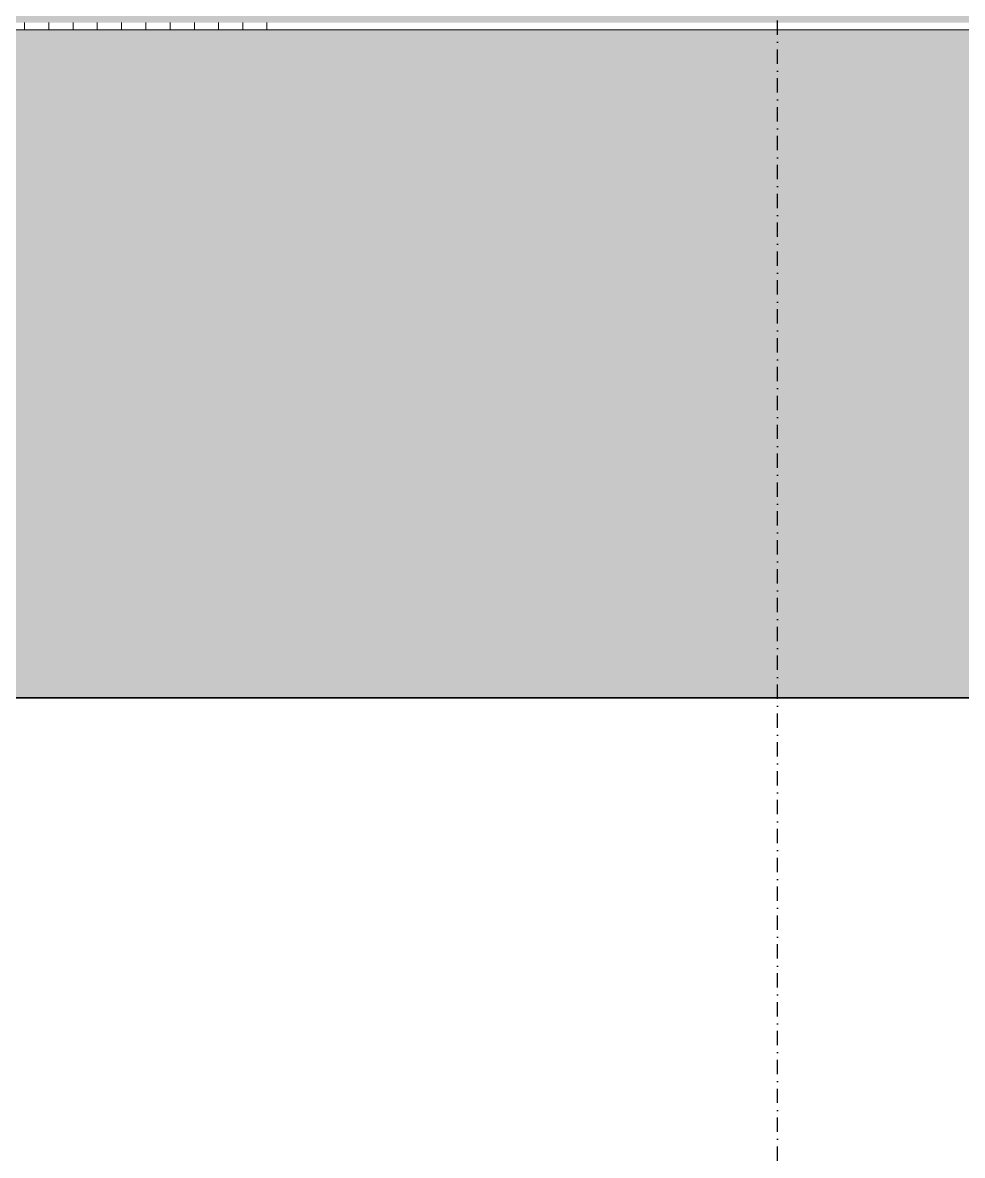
# Model space of a CAD drawing. Header units: millimetres. Extents: x 180139 to 245212, y -4005 to 9345.
# Drawn here: x 226929.6 to 227323.4, y -1424.7 to -950 of the extents above; entities that cross this region are included whole.
import ezdxf

# ---------------------------------------------------------------- set-up
doc = ezdxf.new("R2010")
doc.units = ezdxf.units.MM
doc.linetypes.add('1_Čerchovaná 6_0mm', pattern=[12, 6, -3, 0, -3])
for name, color, linetype, lineweight in [('A-FLOR-1', 7, 'Continuous', 35), ('A-FLOR-MCUT', 7, 'Continuous', 9), ('A-FLOR-PATT-1', 7, 'Continuous', 9)]:
    doc.layers.add(name, color=color, linetype=linetype, lineweight=lineweight)
doc.layers.add('S-GRID-1', color=9, linetype='1_Čerchovaná 6_0mm', lineweight=25, true_color=0x808080)
pattern_1 = [(50, (228525.39, 3664.97), (182.1847, -15.9391), [19.05, -209.55]), (355, (228525.39, 3664.97), (-35.2424, 191.0566), [15.24, -167.64]), (100.451, (228540.57, 3663.64), (146.9425, 175.1167), [16.19, -178.09]), (46.184, (228525.39, 3715.77), (271.079, -42.0433), [28.575, -314.325]), (96.636, (228547.98, 3712.26), (237.4025, 247.4272), [24.285, -267.135]), (351.184, (228525.39, 3715.77), (237.4046, 247.425), [22.86, -251.46]), (21, (228550.79, 3703.07), (151.6149, -102.2655), [19.05, -209.55]), (326, (228550.79, 3703.07), (61.8024, 184.1877), [15.24, -167.64]), (71.451, (228563.42, 3694.55), (213.417, 81.9214), [16.19, -178.09]), (37.5, (228525.385, 3664.97), (3.08832, 84.55508), [8.382, -157.226, 8.382, -161.798, -168.275]), (37.5, (228525.385, 3664.97), (3.08832, 84.55508), [-335.788, 8.382, -159.893]), (7.5, (228525.385, 3664.97), (66.81944, 100.18075), [8.382, -88.646, 8.382, -153.416, -64.135]), (7.5, (228525.385, 3664.97), (66.81944, 100.18075), [-258.826, 8.382, -55.753]), (327.5, (228468.74, 3664.97), (135.5905, -5.7289), [8.382, -55.118, 8.382, -189.738, -262.89]), (327.5, (228468.74, 3664.97), (135.5905, -5.7289), [-261.62, 8.382, -254.508]), (317.5, (228443.34, 3664.97), (148.1289, 25.4268), [8.382, -74.168, 8.382, -123.19, -186.69]), (317.5, (228443.34, 3664.97), (148.1289, 25.4268), [-214.122, 8.382, -178.308])]

msp = doc.modelspace()

# ---------------------------------------------------------------- hatches: boundary and pattern name
at = {"layer": 'A-FLOR-PATT-1'}
h = msp.add_hatch(dxfattribs=at)
h.set_pattern_fill('FP_13', color=256, angle=-135, style=0, pattern_type=2)
h.set_pattern_definition([(225, (225761.15, -750), (176.7767, -176.7767), []), (225, (225584.15, -750), (176.7767, -176.7767), [100, -50, 10, -50])])
h.paths.add_polyline_path([(212209.97, -950), (239312.33, -950), (239312.33, -750), (212209.97, -750), (212209.97, -908.74)])
h = msp.add_hatch(dxfattribs=at)
h.set_pattern_fill('FP_14', color=256, angle=-90, style=0, pattern_type=2)
h.set_pattern_definition([(270, (224831.5, -750), (1270, 8e-14), []), (270, (224841.7, -750), (1270, 8e-14), []), (270, (224851.8, -750), (1270, 8e-14), []), (270, (224862, -750), (1270, 8e-14), []), (270, (224872.1, -750), (1270, 8e-14), []), (270, (224882.3, -750), (1270, 8e-14), []), (270, (224892.5, -750), (1270, 8e-14), []), (270, (224902.6, -750), (1270, 8e-14), []), (270, (224912.8, -750), (1270, 8e-14), []), (270, (224923, -750), (1270, 8e-14), []), (270, (224933.1, -750), (1270, 8e-14), []), (270, (224943.3, -750), (1270, 8e-14), []), (270, (224953.4, -750), (1270, 8e-14), []), (270, (224963.6, -750), (1270, 8e-14), []), (270, (224973.7, -750), (1270, 8e-14), []), (270, (224983.9, -750), (1270, 8e-14), []), (270, (224994.1, -750), (1270, 8e-14), []), (270, (225004.2, -750), (1270, 8e-14), []), (270, (225014.4, -750), (1270, 8e-14), []), (270, (225024.5, -750), (1270, 8e-14), []), (270, (225034.7, -750), (1270, 8e-14), []), (270, (225044.9, -750), (1270, 8e-14), []), (270, (225055, -750), (1270, 8e-14), []), (270, (225065.2, -750), (1270, 8e-14), []), (270, (225075.3, -750), (1270, 8e-14), []), (270, (225085.5, -750), (1270, 8e-14), []), (270, (225095.7, -750), (1270, 8e-14), []), (270, (225105.8, -750), (1270, 8e-14), []), (270, (225116, -750), (1270, 8e-14), []), (270, (225126.1, -750), (1270, 8e-14), []), (270, (225466.5, -750), (1270, 8e-14), []), (270, (225476.7, -750), (1270, 8e-14), []), (270, (225486.8, -750), (1270, 8e-14), []), (270, (225497, -750), (1270, 8e-14), []), (270, (225507.1, -750), (1270, 8e-14), []), (270, (225517.3, -750), (1270, 8e-14), []), (270, (225527.5, -750), (1270, 8e-14), []), (270, (225537.6, -750), (1270, 8e-14), []), (270, (225547.8, -750), (1270, 8e-14), []), (270, (225558, -750), (1270, 8e-14), []), (270, (225568.1, -750), (1270, 8e-14), []), (270, (225578.3, -750), (1270, 8e-14), []), (270, (225588.4, -750), (1270, 8e-14), []), (270, (225598.6, -750), (1270, 8e-14), []), (270, (225608.7, -750), (1270, 8e-14), []), (270, (225618.9, -750), (1270, 8e-14), []), (270, (225629.1, -750), (1270, 8e-14), []), (270, (225639.2, -750), (1270, 8e-14), []), (270, (225649.4, -750), (1270, 8e-14), []), (270, (225659.5, -750), (1270, 8e-14), []), (270, (225669.7, -750), (1270, 8e-14), []), (270, (225679.9, -750), (1270, 8e-14), []), (270, (225690, -750), (1270, 8e-14), []), (270, (225700.2, -750), (1270, 8e-14), []), (270, (225710.3, -750), (1270, 8e-14), []), (270, (225720.5, -750), (1270, 8e-14), []), (270, (225730.7, -750), (1270, 8e-14), []), (270, (225740.8, -750), (1270, 8e-14), []), (270, (225751, -750), (1270, 8e-14), []), (270, (225761.1, -750), (1270, 8e-14), [])])
h.paths.add_polyline_path([(239304.77, -953), (239312.33, -953), (239312.33, -950), (212209.97, -950), (212209.97, -953), (239175.98, -953)])
h = msp.add_hatch(dxfattribs=at)
h.set_pattern_fill('FP_12', color=256, style=0, pattern_type=2)
h.set_pattern_definition(pattern_1)
h.paths.add_polyline_path([(225524.48, -1033), (239312.33, -1033), (239312.33, -953), (212209.97, -953), (212209.97, -1033), (225266.9, -1033)])
h = msp.add_hatch(dxfattribs=at)
h.set_pattern_fill('FP_12', color=256, style=0, pattern_type=2)
h.set_pattern_definition(pattern_1)
h.paths.add_polyline_path([(225266.9, -1233), (239215.95, -1233), (239215.95, -1033), (212275.95, -1033), (212275.95, -1233), (224751.75, -1233)])

# ---------------------------------------------------------------- linework, layer by layer
at = {"layer": 'A-FLOR-1'}
msp.add_line((212275.95, -1233), (239215.95, -1233), dxfattribs=at)
at = {"layer": 'A-FLOR-MCUT'}
msp.add_line((239312.33, -953), (212209.97, -953), dxfattribs=at)
at = {"layer": 'S-GRID-1'}
msp.add_line((227245.95, -3000), (227245.95, 7794.39), dxfattribs=at)

doc.saveas('drawing.dxf')
